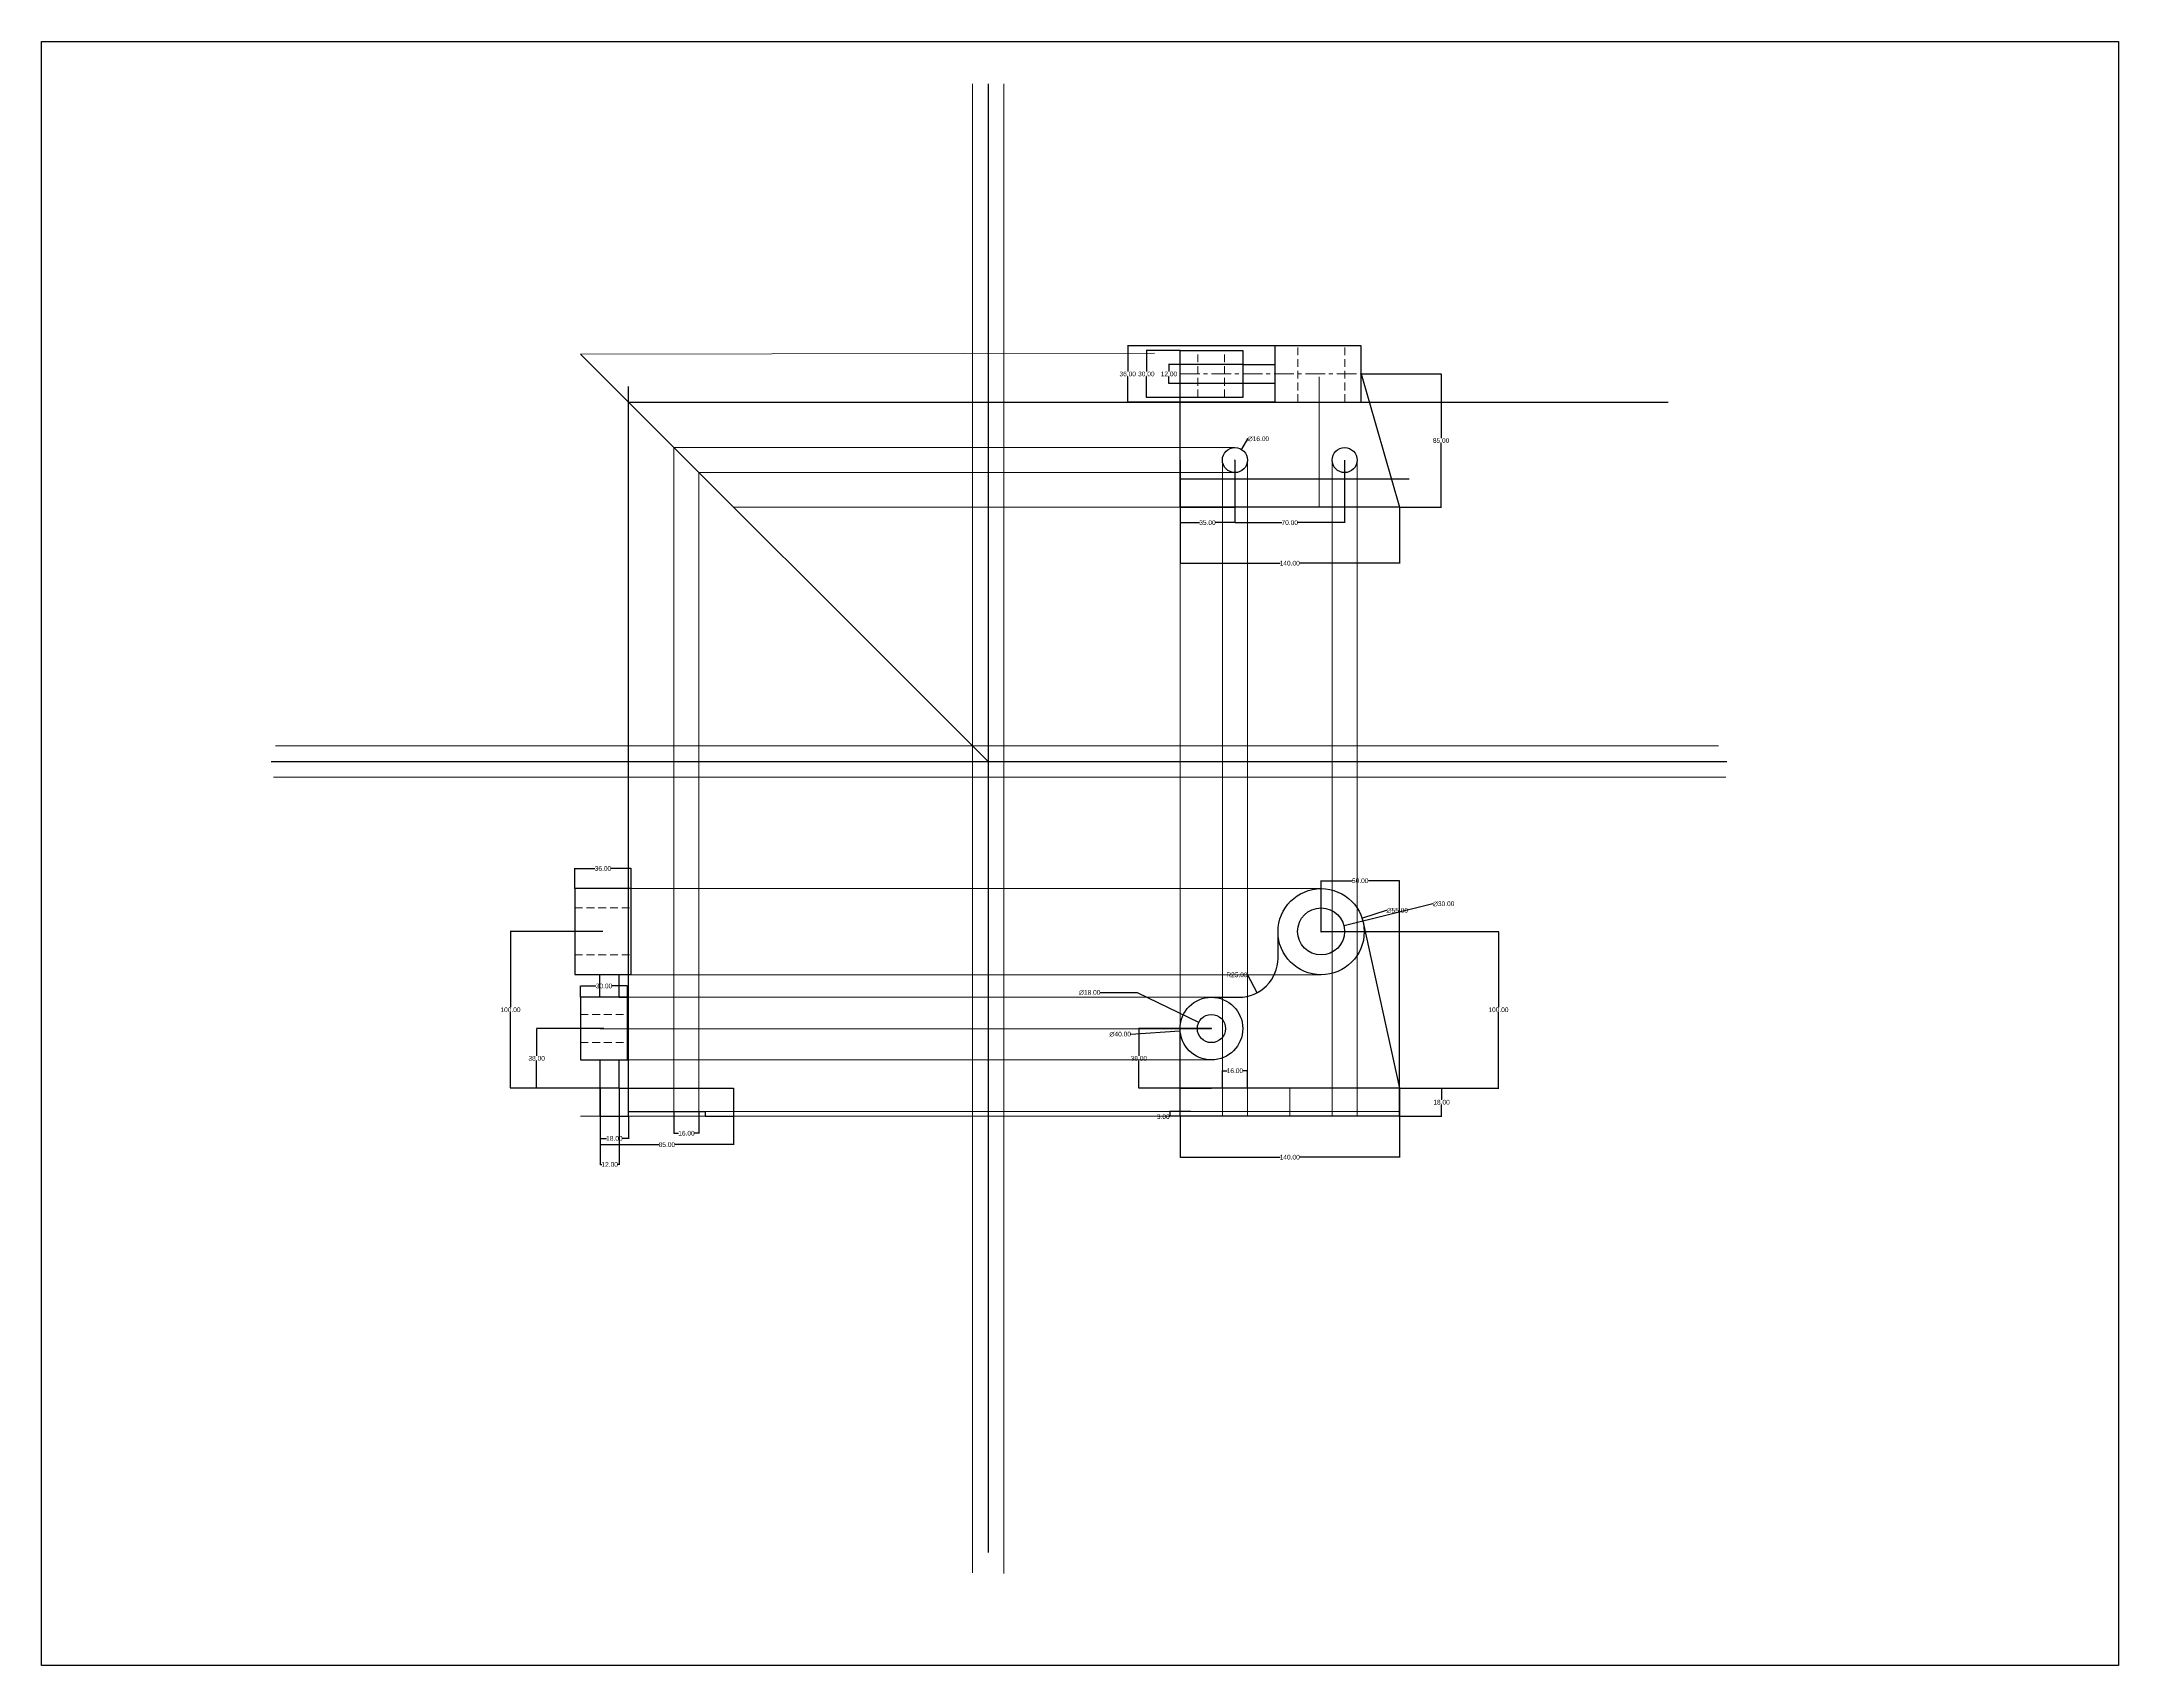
# Model space of a CAD drawing. Header units: millimetres. Extents: x -6852 to 59965, y -10230 to 31776.
# Drawn here: x 13153 to 14478, y -3128 to -2092 of the extents above; entities that cross this region are included whole.
import ezdxf

# ---------------------------------------------------------------- set-up
doc = ezdxf.new("R2010")
doc.units = ezdxf.units.MM
doc.header["$MEASUREMENT"] = 0
doc.linetypes.add('CENTER', pattern=[2, 1.25, -0.25, 0.25, -0.25])
doc.linetypes.add('HIDDEN', pattern=[0.375, 0.25, -0.125])
for name, color, linetype, lineweight in [('Center Line', 132, 'CENTER', 18), ('Dimension Line', 53, 'Continuous', 15), ('Hidden Lines', 10, 'HIDDEN', 13), ('Object line', 7, 'Continuous', 25)]:
    doc.layers.add(name, color=color, linetype=linetype, lineweight=lineweight)
doc.layers.add('Projection Line', color=7, linetype='Continuous', lineweight=9, transparency=0.75)
doc.styles.get("Standard").update_dxf_attribs({"font": 'arial.ttf'})
doc.dimstyles.get("Standard").update_dxf_attribs({"dimtxt": 3, "dimasz": 0.18, "dimexe": 0.18, "dimexo": 0.0625, "dimgap": 0.09, "dimtad": 0, "dimtih": 1, "dimtoh": 1, "dimzin": 0, "dimdsep": 46, "dimtxsty": 'Standard', "dimcen": 0.09, "dimadec": 0, "dimazin": 0, "dimtfac": 1, "dimtofl": 0, "dimtmove": 0, "dimatfit": 3, "dimfxl": 1, "dimtolj": 1, "dimtzin": 0, "dimarcsym": 0})

# ---------------------------------------------------------------- blocks, each defined once
blk = doc.blocks.new('*D210')
at = {"layer": 'Defpoints', "color": 0, "transparency": 16777216}
for p in [(13879.3, -2777.9), (14019.3, -2777.9), (14019.3, -2804)]:
    blk.add_point(p, dxfattribs=at)
at = {"layer": 'Dimension Line', "color": 0, "lineweight": -2, "transparency": 16777216}
for p, q in [((13879.3, -2777.9), (13879.3, -2804.2)), ((14019.3, -2777.9), (14019.3, -2804.2)), ((13879.5, -2804), (13943.2, -2804)), ((14019.2, -2804), (13955.5, -2804))]:
    blk.add_line(p, q, dxfattribs=at)
at = {"layer": 'Dimension Line', "color": 0, "transparency": 16777216}
for points in [[(13879.5, -2804), (13879.5, -2804), (13879.3, -2804)], [(14019.2, -2804), (14019.2, -2804), (14019.3, -2804)]]:
    blk.add_solid(points, dxfattribs=at)
at = {"layer": 'Dimension Line', "color": 0, "transparency": 16777216, "insert": (13949.3, -2804), "char_height": 3, "attachment_point": 5}
blk.add_mtext('\\A1;140.00', dxfattribs=at)
blk = doc.blocks.new('*D211')
at = {"layer": 'Defpoints', "color": 0, "transparency": 16777216}
for p in [(13891.2, -2717.9), (13907.4, -2725.8)]:
    blk.add_point(p, dxfattribs=at)
at = {"layer": 'Dimension Line', "color": 0, "lineweight": -2, "transparency": 16777216}
for p, q in [((13828.4, -2698.9), (13851.9, -2698.9)), ((13851.9, -2698.9), (13891.1, -2717.9)), ((13899.2, -2721.9), (13899.4, -2721.9)), ((13899.3, -2722), (13899.3, -2721.8))]:
    blk.add_line(p, q, dxfattribs=at)
at = {"layer": 'Dimension Line', "color": 0, "transparency": 16777216}
blk.add_solid([(13891.1, -2717.8), (13891.1, -2717.9), (13891.2, -2717.9)], dxfattribs=at)
at = {"layer": 'Dimension Line', "color": 0, "transparency": 16777216, "insert": (13821.6, -2698.9), "char_height": 3, "attachment_point": 5}
blk.add_mtext('\\A1;∅18.00', dxfattribs=at)
blk = doc.blocks.new('*D212')
at = {"layer": 'Defpoints', "color": 0, "transparency": 16777216}
for p in [(13879.4, -2723.3), (13919.3, -2720.5)]:
    blk.add_point(p, dxfattribs=at)
at = {"layer": 'Dimension Line', "color": 0, "lineweight": -2, "transparency": 16777216}
for p, q in [((13847.9, -2725.5), (13879.2, -2723.3)), ((13899.2, -2721.9), (13899.4, -2721.9)), ((13899.3, -2722), (13899.3, -2721.8))]:
    blk.add_line(p, q, dxfattribs=at)
at = {"layer": 'Dimension Line', "color": 0, "transparency": 16777216}
blk.add_solid([(13879.2, -2723.2), (13879.2, -2723.3), (13879.4, -2723.3)], dxfattribs=at)
at = {"layer": 'Dimension Line', "color": 0, "transparency": 16777216, "insert": (13841.1, -2725.5), "char_height": 3, "attachment_point": 5}
blk.add_mtext('\\A1;∅40.00', dxfattribs=at)
blk = doc.blocks.new('*D207')
at = {"layer": 'Defpoints', "color": 0, "transparency": 16777216}
for p in [(14019.3, -2759.9), (14019.3, -2777.9), (14046.2, -2777.9)]:
    blk.add_point(p, dxfattribs=at)
at = {"layer": 'Dimension Line', "color": 0, "lineweight": -2, "transparency": 16777216}
for p, q in [((14019.4, -2759.9), (14046.4, -2759.9)), ((14046.2, -2760.1), (14046.2, -2767.3)), ((14019.4, -2777.9), (14046.4, -2777.9)), ((14046.2, -2777.7), (14046.2, -2770.5))]:
    blk.add_line(p, q, dxfattribs=at)
at = {"layer": 'Dimension Line', "color": 0, "transparency": 16777216}
for points in [[(14046.2, -2760.1), (14046.2, -2760.1), (14046.2, -2759.9)], [(14046.2, -2777.7), (14046.2, -2777.7), (14046.2, -2777.9)]]:
    blk.add_solid(points, dxfattribs=at)
at = {"layer": 'Dimension Line', "color": 0, "transparency": 16777216, "insert": (14046.2, -2768.9), "char_height": 3, "attachment_point": 5}
blk.add_mtext('\\A1;18.00', dxfattribs=at)
blk = doc.blocks.new('*D208')
at = {"layer": 'Defpoints', "color": 0, "transparency": 16777216}
for p in [(13529, -2619.7), (13493, -2632.6), (13529, -2632.6)]:
    blk.add_point(p, dxfattribs=at)
at = {"layer": 'Dimension Line', "color": 0, "lineweight": -2, "transparency": 16777216}
for p, q in [((13493, -2632.5), (13493, -2619.5)), ((13493.2, -2619.7), (13505.9, -2619.7)), ((13528.9, -2619.7), (13516.2, -2619.7)), ((13529, -2632.5), (13529, -2619.5))]:
    blk.add_line(p, q, dxfattribs=at)
at = {"layer": 'Dimension Line', "color": 0, "transparency": 16777216}
for points in [[(13493.2, -2619.6), (13493.2, -2619.7), (13493, -2619.7)], [(13528.9, -2619.6), (13528.9, -2619.7), (13529, -2619.7)]]:
    blk.add_solid(points, dxfattribs=at)
at = {"layer": 'Dimension Line', "color": 0, "transparency": 16777216, "insert": (13511, -2619.7), "char_height": 3, "attachment_point": 5}
blk.add_mtext('\\A1;36.00', dxfattribs=at)
blk = doc.blocks.new('*D213')
at = {"layer": 'Defpoints', "color": 0, "transparency": 16777216}
for p in [(13496.7, -2701.9), (13526.7, -2694.7), (13526.7, -2701.9)]:
    blk.add_point(p, dxfattribs=at)
at = {"layer": 'Dimension Line', "color": 0, "lineweight": -2, "transparency": 16777216}
for p, q in [((13496.7, -2701.8), (13496.7, -2694.5)), ((13496.8, -2694.7), (13506.5, -2694.7)), ((13526.5, -2694.7), (13516.8, -2694.7)), ((13526.7, -2701.8), (13526.7, -2694.5))]:
    blk.add_line(p, q, dxfattribs=at)
at = {"layer": 'Dimension Line', "color": 0, "transparency": 16777216}
for points in [[(13496.8, -2694.7), (13496.8, -2694.7), (13496.7, -2694.7)], [(13526.5, -2694.7), (13526.5, -2694.7), (13526.7, -2694.7)]]:
    blk.add_solid(points, dxfattribs=at)
at = {"layer": 'Dimension Line', "color": 0, "transparency": 16777216, "insert": (13511.7, -2694.7), "char_height": 3, "attachment_point": 5}
blk.add_mtext('\\A1;30.00', dxfattribs=at)
blk = doc.blocks.new('*D214')
at = {"layer": 'Defpoints', "color": 0, "transparency": 16777216}
for p in [(13969.3, -2659.9), (14019.3, -2759.9), (14082.5, -2759.9)]:
    blk.add_point(p, dxfattribs=at)
at = {"layer": 'Dimension Line', "color": 0, "lineweight": -2, "transparency": 16777216}
for p, q in [((13969.4, -2659.9), (14082.7, -2659.9)), ((14082.5, -2660.1), (14082.5, -2708.3)), ((14082.5, -2759.7), (14082.5, -2711.5)), ((14019.4, -2759.9), (14082.7, -2759.9))]:
    blk.add_line(p, q, dxfattribs=at)
at = {"layer": 'Dimension Line', "color": 0, "transparency": 16777216}
for points in [[(14082.5, -2660.1), (14082.5, -2660.1), (14082.5, -2659.9)], [(14082.5, -2759.7), (14082.5, -2759.7), (14082.5, -2759.9)]]:
    blk.add_solid(points, dxfattribs=at)
at = {"layer": 'Dimension Line', "color": 0, "transparency": 16777216, "insert": (14082.5, -2709.9), "char_height": 3, "attachment_point": 5}
blk.add_mtext('\\A1;100.00', dxfattribs=at)
blk = doc.blocks.new('*D215')
at = {"layer": 'Defpoints', "color": 0, "transparency": 16777216}
for p in [(13916.8, -2676.9), (13928.3, -2699.1)]:
    blk.add_point(p, dxfattribs=at)
at = {"layer": 'Dimension Line', "color": 0, "lineweight": -2, "transparency": 16777216}
for p, q in [((13922.2, -2687.6), (13922.3, -2687.6)), ((13922.3, -2687.6), (13928.2, -2698.9))]:
    blk.add_line(p, q, dxfattribs=at)
at = {"layer": 'Dimension Line', "color": 0, "transparency": 16777216}
blk.add_solid([(13928.2, -2698.9), (13928.2, -2699), (13928.3, -2699.1)], dxfattribs=at)
at = {"layer": 'Dimension Line', "color": 0, "transparency": 16777216, "insert": (13915.6, -2687.6), "char_height": 3, "attachment_point": 5}
blk.add_mtext('\\A1;R25.00', dxfattribs=at)
blk = doc.blocks.new('*D216')
at = {"layer": 'Defpoints', "color": 0, "transparency": 16777216}
for p in [(13918.4, -2352.1), (13910.3, -2365.9)]:
    blk.add_point(p, dxfattribs=at)
at = {"layer": 'Dimension Line', "color": 0, "lineweight": -2, "transparency": 16777216}
for p, q in [((13922.3, -2345.4), (13918.5, -2351.9)), ((13922.5, -2345.4), (13922.3, -2345.4)), ((13914.2, -2359), (13914.4, -2359)), ((13914.3, -2359.1), (13914.3, -2358.9))]:
    blk.add_line(p, q, dxfattribs=at)
at = {"layer": 'Dimension Line', "color": 0, "transparency": 16777216}
blk.add_solid([(13918.4, -2351.9), (13918.5, -2352), (13918.4, -2352.1)], dxfattribs=at)
at = {"layer": 'Dimension Line', "color": 0, "transparency": 16777216, "insert": (13929.3, -2345.4), "char_height": 3, "attachment_point": 5}
blk.add_mtext('\\A1;∅16.00', dxfattribs=at)
blk = doc.blocks.new('*D217')
at = {"layer": 'Defpoints', "color": 0, "transparency": 16777216}
for p in [(13879.3, -2359), (13914.3, -2359), (13879.3, -2398.9)]:
    blk.add_point(p, dxfattribs=at)
at = {"layer": 'Dimension Line', "color": 0, "lineweight": -2, "transparency": 16777216}
for p, q in [((13879.3, -2359.1), (13879.3, -2399)), ((13914.3, -2359.1), (13914.3, -2399)), ((13879.5, -2398.9), (13891.7, -2398.9)), ((13914.2, -2398.9), (13902, -2398.9))]:
    blk.add_line(p, q, dxfattribs=at)
at = {"layer": 'Dimension Line', "color": 0, "transparency": 16777216}
for points in [[(13879.5, -2398.8), (13879.5, -2398.9), (13879.3, -2398.9)], [(13914.2, -2398.8), (13914.2, -2398.9), (13914.3, -2398.9)]]:
    blk.add_solid(points, dxfattribs=at)
at = {"layer": 'Dimension Line', "color": 0, "transparency": 16777216, "insert": (13896.8, -2398.9), "char_height": 3, "attachment_point": 5}
blk.add_mtext('\\A1;35.00', dxfattribs=at)
blk = doc.blocks.new('*D218')
at = {"layer": 'Defpoints', "color": 0, "transparency": 16777216}
for p in [(13914.3, -2359), (13984.3, -2359), (13984.3, -2398.9)]:
    blk.add_point(p, dxfattribs=at)
at = {"layer": 'Dimension Line', "color": 0, "lineweight": -2, "transparency": 16777216}
for p, q in [((13914.3, -2359.1), (13914.3, -2399.1)), ((13984.3, -2359.1), (13984.3, -2399.1)), ((13914.5, -2398.9), (13944.2, -2398.9)), ((13984.2, -2398.9), (13954.5, -2398.9))]:
    blk.add_line(p, q, dxfattribs=at)
at = {"layer": 'Dimension Line', "color": 0, "transparency": 16777216}
for points in [[(13914.5, -2398.9), (13914.5, -2398.9), (13914.3, -2398.9)], [(13984.2, -2398.9), (13984.2, -2398.9), (13984.3, -2398.9)]]:
    blk.add_solid(points, dxfattribs=at)
at = {"layer": 'Dimension Line', "color": 0, "transparency": 16777216, "insert": (13949.3, -2398.9), "char_height": 3, "attachment_point": 5}
blk.add_mtext('\\A1;70.00', dxfattribs=at)
blk = doc.blocks.new('*D219')
at = {"layer": 'Defpoints', "color": 0, "transparency": 16777216}
for p in [(13879.3, -2389), (14019.3, -2389), (14019.3, -2424.8)]:
    blk.add_point(p, dxfattribs=at)
at = {"layer": 'Dimension Line', "color": 0, "lineweight": -2, "transparency": 16777216}
for p, q in [((13879.3, -2389.1), (13879.3, -2424.9)), ((14019.3, -2389.1), (14019.3, -2424.9)), ((13879.5, -2424.8), (13943.2, -2424.8)), ((14019.2, -2424.8), (13955.5, -2424.8))]:
    blk.add_line(p, q, dxfattribs=at)
at = {"layer": 'Dimension Line', "color": 0, "transparency": 16777216}
for points in [[(13879.5, -2424.7), (13879.5, -2424.8), (13879.3, -2424.8)], [(14019.2, -2424.7), (14019.2, -2424.8), (14019.3, -2424.8)]]:
    blk.add_solid(points, dxfattribs=at)
at = {"layer": 'Dimension Line', "color": 0, "transparency": 16777216, "insert": (13949.3, -2424.8), "char_height": 3, "attachment_point": 5}
blk.add_mtext('\\A1;140.00', dxfattribs=at)
blk = doc.blocks.new('*D220')
at = {"layer": 'Defpoints', "color": 0, "transparency": 16777216}
for p in [(13919.3, -2298), (13872.2, -2310), (13919.3, -2310)]:
    blk.add_point(p, dxfattribs=at)
at = {"layer": 'Dimension Line', "color": 0, "lineweight": -2, "transparency": 16777216}
for p, q in [((13919.3, -2298), (13872, -2298)), ((13872.2, -2298.2), (13872.2, -2302.4)), ((13872.2, -2309.8), (13872.2, -2305.6)), ((13919.3, -2310), (13872, -2310))]:
    blk.add_line(p, q, dxfattribs=at)
at = {"layer": 'Dimension Line', "color": 0, "transparency": 16777216}
for points in [[(13872.1, -2298.2), (13872.2, -2298.2), (13872.2, -2298)], [(13872.1, -2309.8), (13872.2, -2309.8), (13872.2, -2310)]]:
    blk.add_solid(points, dxfattribs=at)
at = {"layer": 'Dimension Line', "color": 0, "transparency": 16777216, "insert": (13872.2, -2304), "char_height": 3, "attachment_point": 5}
blk.add_mtext('\\A1;12.00', dxfattribs=at)
blk = doc.blocks.new('*D221')
at = {"layer": 'Defpoints', "color": 0, "transparency": 16777216}
for p in [(13879.3, -2289), (13857.8, -2319), (13879.4, -2319)]:
    blk.add_point(p, dxfattribs=at)
at = {"layer": 'Dimension Line', "color": 0, "lineweight": -2, "transparency": 16777216}
for p, q in [((13879.3, -2289), (13857.6, -2289)), ((13857.8, -2289.2), (13857.8, -2302.4)), ((13857.8, -2318.8), (13857.8, -2305.6)), ((13879.3, -2319), (13857.6, -2319))]:
    blk.add_line(p, q, dxfattribs=at)
at = {"layer": 'Dimension Line', "color": 0, "transparency": 16777216}
for points in [[(13857.7, -2289.2), (13857.8, -2289.2), (13857.8, -2289)], [(13857.7, -2318.8), (13857.8, -2318.8), (13857.8, -2319)]]:
    blk.add_solid(points, dxfattribs=at)
at = {"layer": 'Dimension Line', "color": 0, "transparency": 16777216, "insert": (13857.8, -2304), "char_height": 3, "attachment_point": 5}
blk.add_mtext('\\A1;30.00', dxfattribs=at)
blk = doc.blocks.new('*D222')
at = {"layer": 'Defpoints', "color": 0, "transparency": 16777216}
for p in [(13939.8, -2286), (13845.9, -2322), (13939.8, -2322)]:
    blk.add_point(p, dxfattribs=at)
at = {"layer": 'Dimension Line', "color": 0, "lineweight": -2, "transparency": 16777216}
for p, q in [((13939.7, -2286), (13845.7, -2286)), ((13845.9, -2286.2), (13845.9, -2302.4)), ((13845.9, -2321.8), (13845.9, -2305.6)), ((13939.7, -2322), (13845.7, -2322))]:
    blk.add_line(p, q, dxfattribs=at)
at = {"layer": 'Dimension Line', "color": 0, "transparency": 16777216}
for points in [[(13845.9, -2286.2), (13845.9, -2286.2), (13845.9, -2286)], [(13845.9, -2321.8), (13845.9, -2321.8), (13845.9, -2322)]]:
    blk.add_solid(points, dxfattribs=at)
at = {"layer": 'Dimension Line', "color": 0, "transparency": 16777216, "insert": (13845.9, -2304), "char_height": 3, "attachment_point": 5}
blk.add_mtext('\\A1;36.00', dxfattribs=at)
blk = doc.blocks.new('*D223')
at = {"layer": 'Defpoints', "color": 0, "transparency": 16777216}
for p in [(13509.3, -2777.9), (13527.3, -2777.9), (13527.3, -2792)]:
    blk.add_point(p, dxfattribs=at)
at = {"layer": 'Dimension Line', "color": 0, "lineweight": -2, "transparency": 16777216}
for p, q in [((13509.3, -2777.9), (13509.3, -2792.2)), ((13527.3, -2777.9), (13527.3, -2792.2)), ((13509.4, -2792), (13513.3, -2792)), ((13527.1, -2792), (13523.3, -2792))]:
    blk.add_line(p, q, dxfattribs=at)
at = {"layer": 'Dimension Line', "color": 0, "transparency": 16777216}
for points in [[(13509.4, -2792), (13509.4, -2792), (13509.3, -2792)], [(13527.1, -2792), (13527.1, -2792), (13527.3, -2792)]]:
    blk.add_solid(points, dxfattribs=at)
at = {"layer": 'Dimension Line', "color": 0, "transparency": 16777216, "insert": (13518.3, -2792), "char_height": 3, "attachment_point": 5}
blk.add_mtext('\\A1;18.00', dxfattribs=at)
blk = doc.blocks.new('*D224')
at = {"layer": 'Defpoints', "color": 0, "transparency": 16777216}
for p in [(13509.3, -2777.9), (13594.3, -2777.9), (13594.3, -2796)]:
    blk.add_point(p, dxfattribs=at)
at = {"layer": 'Dimension Line', "color": 0, "lineweight": -2, "transparency": 16777216}
for p, q in [((13509.3, -2777.9), (13509.3, -2796.2)), ((13594.3, -2777.9), (13594.3, -2796.2)), ((13509.4, -2796), (13546.6, -2796)), ((13594.1, -2796), (13556.9, -2796))]:
    blk.add_line(p, q, dxfattribs=at)
at = {"layer": 'Dimension Line', "color": 0, "transparency": 16777216}
for points in [[(13509.4, -2796), (13509.4, -2796.1), (13509.3, -2796)], [(13594.1, -2796), (13594.1, -2796.1), (13594.3, -2796)]]:
    blk.add_solid(points, dxfattribs=at)
at = {"layer": 'Dimension Line', "color": 0, "transparency": 16777216, "insert": (13551.8, -2796), "char_height": 3, "attachment_point": 5}
blk.add_mtext('\\A1;85.00', dxfattribs=at)
blk = doc.blocks.new('*D225')
at = {"layer": 'Defpoints', "color": 0, "transparency": 16777216}
for p in [(13511, -2659.9), (13452, -2759.9), (13521.3, -2759.9)]:
    blk.add_point(p, dxfattribs=at)
at = {"layer": 'Dimension Line', "color": 0, "lineweight": -2, "transparency": 16777216}
for p, q in [((13511, -2659.9), (13451.8, -2659.9)), ((13452, -2660.1), (13452, -2708.3)), ((13452, -2759.7), (13452, -2711.5)), ((13521.2, -2759.9), (13451.8, -2759.9))]:
    blk.add_line(p, q, dxfattribs=at)
at = {"layer": 'Dimension Line', "color": 0, "transparency": 16777216}
for points in [[(13452, -2660.1), (13452.1, -2660.1), (13452, -2659.9)], [(13452, -2759.7), (13452.1, -2759.7), (13452, -2759.9)]]:
    blk.add_solid(points, dxfattribs=at)
at = {"layer": 'Dimension Line', "color": 0, "transparency": 16777216, "insert": (13452, -2709.9), "char_height": 3, "attachment_point": 5}
blk.add_mtext('\\A1;100.00', dxfattribs=at)
blk = doc.blocks.new('*D226')
at = {"layer": 'Defpoints', "color": 0, "transparency": 16777216}
for p in [(13511.7, -2721.9), (13468.7, -2759.9), (13521.3, -2759.9)]:
    blk.add_point(p, dxfattribs=at)
at = {"layer": 'Dimension Line', "color": 0, "lineweight": -2, "transparency": 16777216}
for p, q in [((13511.6, -2721.9), (13468.5, -2721.9)), ((13468.7, -2722.1), (13468.7, -2739.2)), ((13468.7, -2759.7), (13468.7, -2742.5)), ((13521.2, -2759.9), (13468.5, -2759.9))]:
    blk.add_line(p, q, dxfattribs=at)
at = {"layer": 'Dimension Line', "color": 0, "transparency": 16777216}
for points in [[(13468.7, -2722.1), (13468.7, -2722.1), (13468.7, -2721.9)], [(13468.7, -2759.7), (13468.7, -2759.7), (13468.7, -2759.9)]]:
    blk.add_solid(points, dxfattribs=at)
at = {"layer": 'Dimension Line', "color": 0, "transparency": 16777216, "insert": (13468.7, -2740.9), "char_height": 3, "attachment_point": 5}
blk.add_mtext('\\A1;38.00', dxfattribs=at)
blk = doc.blocks.new('*D209')
at = {"layer": 'Defpoints', "color": 0, "transparency": 16777216}
for p in [(13509.3, -2759.9), (13521.3, -2759.9), (13521.3, -2808.6)]:
    blk.add_point(p, dxfattribs=at)
at = {"layer": 'Dimension Line', "color": 0, "lineweight": -2, "transparency": 16777216}
for p, q in [((13509.3, -2759.9), (13509.3, -2808.8)), ((13521.3, -2759.9), (13521.3, -2808.8)), ((13509.4, -2808.6), (13510.3, -2808.6)), ((13521.1, -2808.6), (13520.3, -2808.6))]:
    blk.add_line(p, q, dxfattribs=at)
at = {"layer": 'Dimension Line', "color": 0, "transparency": 16777216}
for points in [[(13509.4, -2808.6), (13509.4, -2808.6), (13509.3, -2808.6)], [(13521.1, -2808.6), (13521.1, -2808.6), (13521.3, -2808.6)]]:
    blk.add_solid(points, dxfattribs=at)
at = {"layer": 'Dimension Line', "color": 0, "transparency": 16777216, "insert": (13515.3, -2808.6), "char_height": 3, "attachment_point": 5}
blk.add_mtext('\\A1;12.00', dxfattribs=at)
blk = doc.blocks.new('*D227')
at = {"layer": 'Defpoints', "color": 0, "transparency": 16777216}
for p in [(13556.3, -2774.9), (13572.3, -2774.9), (13572.3, -2788.7)]:
    blk.add_point(p, dxfattribs=at)
at = {"layer": 'Dimension Line', "color": 0, "lineweight": -2, "transparency": 16777216}
for p, q in [((13556.3, -2774.9), (13556.3, -2788.9)), ((13572.3, -2774.9), (13572.3, -2788.9)), ((13556.4, -2788.7), (13559.3, -2788.7)), ((13572.1, -2788.7), (13569.3, -2788.7))]:
    blk.add_line(p, q, dxfattribs=at)
at = {"layer": 'Dimension Line', "color": 0, "transparency": 16777216}
for points in [[(13556.4, -2788.7), (13556.4, -2788.8), (13556.3, -2788.7)], [(13572.1, -2788.7), (13572.1, -2788.8), (13572.3, -2788.7)]]:
    blk.add_solid(points, dxfattribs=at)
at = {"layer": 'Dimension Line', "color": 0, "transparency": 16777216, "insert": (13564.3, -2788.7), "char_height": 3, "attachment_point": 5}
blk.add_mtext('\\A1;16.00', dxfattribs=at)
blk = doc.blocks.new('*D228')
at = {"layer": 'Defpoints', "color": 0, "transparency": 16777216}
for p in [(13994.8, -2304), (14019.3, -2389), (14045.9, -2389)]:
    blk.add_point(p, dxfattribs=at)
at = {"layer": 'Dimension Line', "color": 0, "lineweight": -2, "transparency": 16777216}
for p, q in [((13994.9, -2304), (14046.1, -2304)), ((14045.9, -2304.2), (14045.9, -2344.9)), ((14045.9, -2388.8), (14045.9, -2348.1)), ((14019.4, -2389), (14046.1, -2389))]:
    blk.add_line(p, q, dxfattribs=at)
at = {"layer": 'Dimension Line', "color": 0, "transparency": 16777216}
for points in [[(14045.9, -2304.2), (14045.9, -2304.2), (14045.9, -2304)], [(14045.9, -2388.8), (14045.9, -2388.8), (14045.9, -2389)]]:
    blk.add_solid(points, dxfattribs=at)
at = {"layer": 'Dimension Line', "color": 0, "transparency": 16777216, "insert": (14045.9, -2346.5), "char_height": 3, "attachment_point": 5}
blk.add_mtext('\\A1;85.00', dxfattribs=at)
blk = doc.blocks.new('*D244')
at = {"layer": 'Defpoints', "color": 0, "transparency": 16777216}
for p in [(13995.5, -2651.5), (13943.2, -2668.6)]:
    blk.add_point(p, dxfattribs=at)
at = {"layer": 'Object line', "color": 0, "lineweight": -2, "transparency": 16777216}
for p, q in [((14010.9, -2646.5), (13995.7, -2651.5)), ((14011.1, -2646.5), (14010.9, -2646.5)), ((13969.2, -2660.1), (13969.4, -2660.1)), ((13969.3, -2660.1), (13969.3, -2660))]:
    blk.add_line(p, q, dxfattribs=at)
at = {"layer": 'Object line', "color": 0, "transparency": 16777216}
blk.add_solid([(13995.6, -2651.5), (13995.7, -2651.5), (13995.5, -2651.5)], dxfattribs=at)
at = {"layer": 'Object line', "color": 0, "transparency": 16777216, "insert": (14017.9, -2646.5), "char_height": 3, "attachment_point": 5}
blk.add_mtext('\\A1;∅55.00', dxfattribs=at)
blk = doc.blocks.new('*D245')
at = {"layer": 'Defpoints', "color": 0, "transparency": 16777216}
for p in [(13954.8, -2663.5), (13983.9, -2656.3)]:
    blk.add_point(p, dxfattribs=at)
at = {"layer": 'Object line', "color": 0, "lineweight": -2, "transparency": 16777216}
for p, q in [((14040.7, -2642.3), (13984.1, -2656.2)), ((13969.2, -2659.9), (13969.4, -2659.9)), ((13969.3, -2660), (13969.3, -2659.8))]:
    blk.add_line(p, q, dxfattribs=at)
at = {"layer": 'Object line', "color": 0, "transparency": 16777216}
blk.add_solid([(13984.1, -2656.2), (13984.1, -2656.3), (13983.9, -2656.3)], dxfattribs=at)
at = {"layer": 'Object line', "color": 0, "transparency": 16777216, "insert": (14047.5, -2642.3), "char_height": 3, "attachment_point": 5}
blk.add_mtext('\\A1;∅30.00', dxfattribs=at)
blk = doc.blocks.new('*D246')
at = {"layer": 'Defpoints', "color": 0, "transparency": 16777216}
for p in [(13872.8, -2777.9), (13886.2, -2774.9), (13886.2, -2777.9)]:
    blk.add_point(p, dxfattribs=at)
at = {"layer": 'Object line', "color": 0, "lineweight": -2, "transparency": 16777216}
for p, q in [((13886.1, -2774.9), (13872.6, -2774.9)), ((13886.1, -2777.9), (13872.6, -2777.9)), ((13872.8, -2778.1), (13872.6, -2778.1)), ((13872.8, -2775.1), (13872.8, -2777.7)), ((13872.8, -2777.9), (13872.8, -2778.1))]:
    blk.add_line(p, q, dxfattribs=at)
at = {"layer": 'Object line', "color": 0, "transparency": 16777216}
for points in [[(13872.7, -2775.1), (13872.8, -2775.1), (13872.8, -2774.9)], [(13872.7, -2777.7), (13872.8, -2777.7), (13872.8, -2777.9)]]:
    blk.add_solid(points, dxfattribs=at)
at = {"layer": 'Object line', "color": 0, "transparency": 16777216, "insert": (13868.6, -2778.1), "char_height": 3, "attachment_point": 5}
blk.add_mtext('\\A1;3.00', dxfattribs=at)
blk = doc.blocks.new('*D247')
at = {"layer": 'Defpoints', "color": 0, "transparency": 16777216}
for p in [(13922.3, -2748.8), (13906.3, -2759.9), (13922.3, -2759.9)]:
    blk.add_point(p, dxfattribs=at)
at = {"layer": 'Object line', "color": 0, "lineweight": -2, "transparency": 16777216}
for p, q in [((13906.3, -2759.8), (13906.3, -2748.6)), ((13906.5, -2748.8), (13909.3, -2748.8)), ((13922.2, -2748.8), (13919.3, -2748.8)), ((13922.3, -2759.8), (13922.3, -2748.6))]:
    blk.add_line(p, q, dxfattribs=at)
at = {"layer": 'Object line', "color": 0, "transparency": 16777216}
for points in [[(13906.5, -2748.7), (13906.5, -2748.8), (13906.3, -2748.8)], [(13922.2, -2748.7), (13922.2, -2748.8), (13922.3, -2748.8)]]:
    blk.add_solid(points, dxfattribs=at)
at = {"layer": 'Object line', "color": 0, "transparency": 16777216, "insert": (13914.3, -2748.8), "char_height": 3, "attachment_point": 5}
blk.add_mtext('\\A1;16.00', dxfattribs=at)
blk = doc.blocks.new('*D248')
at = {"layer": 'Defpoints', "color": 0, "transparency": 16777216}
for p in [(13899.3, -2721.9), (13853, -2759.9), (13899.3, -2759.9)]:
    blk.add_point(p, dxfattribs=at)
at = {"layer": 'Object line', "color": 0, "lineweight": -2, "transparency": 16777216}
for p, q in [((13899.3, -2721.9), (13852.8, -2721.9)), ((13853, -2722.1), (13853, -2739.2)), ((13853, -2759.7), (13853, -2742.5)), ((13899.3, -2759.9), (13852.8, -2759.9))]:
    blk.add_line(p, q, dxfattribs=at)
at = {"layer": 'Object line', "color": 0, "transparency": 16777216}
for points in [[(13852.9, -2722.1), (13853, -2722.1), (13853, -2721.9)], [(13852.9, -2759.7), (13853, -2759.7), (13853, -2759.9)]]:
    blk.add_solid(points, dxfattribs=at)
at = {"layer": 'Object line', "color": 0, "transparency": 16777216, "insert": (13853, -2740.9), "char_height": 3, "attachment_point": 5}
blk.add_mtext('\\A1;38.00', dxfattribs=at)
blk = doc.blocks.new('*D249')
at = {"layer": 'Defpoints', "color": 0, "transparency": 16777216}
for p in [(14019.3, -2627.5), (13969.3, -2659.8), (14019.3, -2759.9)]:
    blk.add_point(p, dxfattribs=at)
at = {"layer": 'Object line', "color": 0, "lineweight": -2, "transparency": 16777216}
for p, q in [((13969.3, -2659.7), (13969.3, -2627.4)), ((13969.5, -2627.5), (13989.2, -2627.5)), ((14019.2, -2627.5), (13999.5, -2627.5)), ((14019.3, -2759.8), (14019.3, -2627.4))]:
    blk.add_line(p, q, dxfattribs=at)
at = {"layer": 'Object line', "color": 0, "transparency": 16777216}
for points in [[(13969.5, -2627.5), (13969.5, -2627.6), (13969.3, -2627.5)], [(14019.2, -2627.5), (14019.2, -2627.6), (14019.3, -2627.5)]]:
    blk.add_solid(points, dxfattribs=at)
at = {"layer": 'Object line', "color": 0, "transparency": 16777216, "insert": (13994.3, -2627.5), "char_height": 3, "attachment_point": 5}
blk.add_mtext('\\A1;50.00', dxfattribs=at)

msp = doc.modelspace()

# ---------------------------------------------------------------- linework, layer by layer
for p, q in [((13756.751, -2118.757), (13756.751, -3056.327)), ((13299.355, -2551.482), (14228.155, -2551.482)), ((13521.262, -2701.872), (13526.659, -2701.872)), ((13509.262, -2777.872), (13509.262, -2759.872)), ((13521.262, -2759.872), (13594.262, -2759.872)), ((13509.262, -2777.872), (13527.262, -2777.872)), ((13527.262, -2777.872), (13527.262, -2774.872)), ((13527.262, -2774.872), (13576.262, -2774.872)), ((13576.262, -2774.872), (13576.262, -2777.872)), ((13576.262, -2777.872), (13594.262, -2777.872))]:
    msp.add_line(p, q)
at = {"layer": 'Center Line', "ltscale": 10}
msp.add_line((13879.337, -2303.979), (13994.802, -2303.979), dxfattribs=at)
at = {"layer": 'Center Line', "ltscale": 20}
msp.add_line((13949.337, -2777.872), (13949.337, -2759.872), dxfattribs=at)
at = {"layer": 'Dimension Line'}
for p, q in [((13919.337, -2303.992), (13919.337, -2297.992)), ((13939.802, -2303.992), (13939.802, -2309.992))]:
    msp.add_line(p, q, dxfattribs=at)
at = {"layer": 'Hidden Lines', "ltscale": 20}
for p, q in [((13890.567, -2318.992), (13890.567, -2288.992)), ((13907.665, -2318.992), (13907.665, -2288.992)), ((13954.568, -2321.992), (13954.568, -2285.992)), ((13984.567, -2321.992), (13984.567, -2285.992)), ((13493.041, -2644.872), (13529.041, -2644.872)), ((13493.041, -2674.872), (13529.041, -2674.872)), ((13496.659, -2712.872), (13526.659, -2712.872)), ((13496.659, -2730.872), (13526.659, -2730.872)), ((13556.262, -2759.872), (13556.262, -2774.872)), ((13572.262, -2759.872), (13572.262, -2774.872)), ((13906.337, -2759.872), (13906.337, -2777.872)), ((13922.337, -2759.872), (13922.337, -2777.872)), ((13976.337, -2759.872), (13976.337, -2777.872)), ((13992.337, -2759.872), (13992.337, -2777.872)), ((13879.337, -2774.872), (14019.337, -2774.872))]:
    msp.add_line(p, q, dxfattribs=at)
at = {"layer": 'Object line'}
for p, q in [((13919.337, -2297.992), (13939.802, -2297.992)), ((13994.802, -2303.992), (14019.337, -2388.992)), ((13527.262, -2776.372), (13527.262, -2311.941)), ((13939.802, -2309.992), (13919.337, -2309.992)), ((13527.262, -2321.992), (14190.729, -2321.992)), ((13879.337, -2388.992), (13879.337, -2370.992)), ((13879.337, -2370.992), (14025.609, -2370.992)), ((13879.337, -2388.992), (13914.337, -2388.992)), ((13941.837, -2676.872), (13941.837, -2660.052)), ((13996.201, -2654.172), (14019.337, -2759.872)), ((13508.96, -2701.872), (13508.96, -2687.552)), ((13521.262, -2701.872), (13521.262, -2687.552)), ((13899.337, -2701.872), (13919.288, -2701.872)), ((13879.337, -2777.872), (13879.337, -2719.872)), ((13509.262, -2759.872), (13509.262, -2741.872)), ((13521.262, -2759.872), (13521.262, -2741.872)), ((13594.262, -2759.872), (13594.262, -2777.872)), ((14019.337, -2759.872), (13879.337, -2759.872)), ((13879.337, -2759.872), (13899.337, -2759.872)), ((14019.337, -2777.872), (14019.337, -2759.872))]:
    msp.add_line(p, q, dxfattribs=at)
at = {"layer": 'Object line', "ltscale": 25}
msp.add_lwpolyline([(13152.718, -2091.766), (14478.186, -2091.766), (14478.186, -3128.48), (13152.718, -3128.48)], close=True, dxfattribs=at)
at = {"layer": 'Object line'}
for points in [[(13879.337, -2288.992), (13919.337, -2288.992), (13919.337, -2318.992), (13879.337, -2318.992)], [(13994.802, -2285.992), (13939.802, -2285.992), (13939.802, -2321.992), (13994.802, -2321.992)], [(13529.041, -2632.372), (13493.041, -2632.372), (13493.041, -2687.372), (13529.041, -2687.372)], [(13526.659, -2701.872), (13496.659, -2701.872), (13496.659, -2741.872), (13526.659, -2741.872)]]:
    msp.add_lwpolyline(points, close=True, dxfattribs=at)
for points in [[(14019.337, -2388.992), (13879.337, -2388.992), (13879.337, -2303.992), (13879.386, -2303.992)], [(14019.337, -2759.872), (14019.337, -2777.872), (13879.337, -2777.872), (13879.337, -2721.872)]]:
    msp.add_lwpolyline(points, dxfattribs=at)
for centre, radius in [((13914.337, -2358.992), 8), ((13984.337, -2358.992), 8), ((13969.337, -2660.052), 27.5), ((13969.337, -2659.872), 15), ((13899.337, -2721.872), 20), ((13899.337, -2721.872), 9)]:
    msp.add_circle(centre, radius, dxfattribs=at)
msp.add_arc((13916.837, -2676.872), 25, 270, 0, dxfattribs=at)
at = {"layer": 'Projection Line'}
for p, q in [((13746.751, -2118.757), (13746.751, -3069.35)), ((13766.751, -2118.757), (13766.751, -3069.793)), ((13862.899, -2290.774), (13496.659, -2291.39)), ((13756.751, -2551.482), (13496.659, -2291.39)), ((13879.386, -2723.265), (13879.386, -2290.774)), ((13968.028, -2305.771), (13968.028, -2388.992)), ((13914.337, -2350.992), (13556.262, -2350.992)), ((13556.262, -2350.992), (13556.262, -2777.872)), ((13906.337, -2358.992), (13906.337, -2777.872)), ((13922.337, -2358.992), (13922.337, -2777.872)), ((13976.337, -2358.992), (13976.337, -2777.872)), ((13992.337, -2358.992), (13992.337, -2777.872)), ((13914.337, -2366.992), (13572.262, -2366.992)), ((13572.262, -2366.992), (13572.262, -2777.872)), ((13879.337, -2388.992), (13594.262, -2388.992)), ((14223.01, -2541.482), (13302.101, -2541.482)), ((14227.604, -2561.482), (13300.728, -2561.482)), ((13969.337, -2632.552), (13493.041, -2632.552)), ((13969.337, -2687.552), (13509.262, -2687.552)), ((13899.337, -2701.872), (13521.262, -2701.872)), ((13899.337, -2721.962), (13509.262, -2721.962)), ((13879.337, -2721.872), (13879.337, -2777.872)), ((13899.337, -2741.872), (13509.262, -2741.872)), ((14019.337, -2759.872), (14019.337, -2777.872)), ((13879.337, -2777.872), (13496.659, -2777.872)), ((13576.262, -2774.872), (14019.337, -2774.872)), ((13879.337, -2777.872), (13949.337, -2777.872)), ((13949.337, -2777.872), (13924.837, -2777.872)), ((13949.337, -2777.872), (13973.837, -2777.872))]:
    msp.add_line(p, q, dxfattribs=at)

# ---------------------------------------------------------------- dimensions: what is measured, and where the dimension line sits
at = {"layer": 'Dimension Line'}
for base, p1, p2, picture, middle in [((13845.893, -2321.992), (13939.802, -2285.992), (13939.802, -2321.992), '*D222', (13845.893, -2303.992)), ((13857.768, -2318.992), (13879.337, -2288.992), (13879.386, -2318.992), '*D221', (13857.768, -2303.992)), ((13872.18, -2309.992), (13919.337, -2297.992), (13919.337, -2309.992), '*D220', (13872.18, -2303.992)), ((14045.899, -2388.992), (13994.802, -2303.992), (14019.337, -2388.992), '*D228', (14045.899, -2346.492)), ((13452.028, -2759.872), (13511.041, -2659.872), (13521.262, -2759.872), '*D225', (13452.028, -2709.872)), ((14082.508, -2759.872), (13969.337, -2659.872), (14019.337, -2759.872), '*D214', (14082.508, -2709.872)), ((13468.712, -2759.872), (13511.659, -2721.872), (13521.262, -2759.872), '*D226', (13468.712, -2740.872)), ((14046.198, -2777.872), (14019.337, -2759.872), (14019.337, -2777.872), '*D207', (14046.198, -2768.872))]:
    dim = msp.add_linear_dim(base=base, p1=p1, p2=p2, angle=90, dimstyle='Standard', dxfattribs=at)
    dim.commit()
    dim.dimension.update_dxf_attribs({"geometry": picture, "text_midpoint": middle})
for p1, p2, picture, middle in [((13910.291, -2365.894), (13918.383, -2352.091), '*D216', (13929.293, -2345.35)), ((13907.435, -2725.799), (13891.239, -2717.945), '*D211', (13821.577, -2698.876)), ((13919.288, -2720.479), (13879.386, -2723.265), '*D212', (13847.903, -2725.462))]:
    dim = msp.add_diameter_dim_2p(p1=p1, p2=p2, dimstyle='Standard', dxfattribs=at)
    dim.commit()
    dim.dimension.update_dxf_attribs({"geometry": picture, "text_midpoint": middle, "dimtype": 163})
for base, p1, p2, picture, middle in [((13879.337, -2398.856), (13914.337, -2358.992), (13879.337, -2358.992), '*D217', (13896.837, -2398.856)), ((13984.337, -2398.9), (13914.337, -2358.992), (13984.337, -2358.992), '*D218', (13949.337, -2398.9)), ((14019.337, -2424.757), (13879.337, -2388.992), (14019.337, -2388.992), '*D219', (13949.337, -2424.757)), ((13529.041, -2619.66), (13493.041, -2632.552), (13529.041, -2632.552), '*D208', (13511.041, -2619.66)), ((13526.659, -2694.712), (13496.659, -2701.872), (13526.659, -2701.872), '*D213', (13511.659, -2694.712)), ((13521.262, -2808.615), (13509.262, -2759.872), (13521.262, -2759.872), '*D209', (13515.262, -2808.615)), ((13527.262, -2792.001), (13509.262, -2777.872), (13527.262, -2777.872), '*D223', (13518.262, -2792.001)), ((13594.262, -2796.022), (13509.262, -2777.872), (13594.262, -2777.872), '*D224', (13551.762, -2796.022)), ((13572.262, -2788.72), (13556.262, -2774.872), (13572.262, -2774.872), '*D227', (13564.262, -2788.72)), ((14019.337, -2804.01), (13879.337, -2777.872), (14019.337, -2777.872), '*D210', (13949.337, -2804.01))]:
    dim = msp.add_linear_dim(base=base, p1=p1, p2=p2, dimstyle='Standard', dxfattribs=at)
    dim.commit()
    dim.dimension.update_dxf_attribs({"geometry": picture, "text_midpoint": middle})
dim = msp.add_radius_dim(center=(13916.837, -2676.872), mpoint=(13928.283, -2699.098), dimstyle='Standard', dxfattribs=at)
dim.commit()
dim.dimension.update_dxf_attribs({"geometry": '*D215', "text_midpoint": (13915.575, -2687.552), "dimtype": 164})
at = {"layer": 'Object line'}
for base, p1, p2, picture, middle in [((14019.337, -2627.537), (13969.337, -2659.782), (14019.337, -2759.872), '*D249', (13994.337, -2627.537)), ((13922.337, -2748.763), (13906.337, -2759.872), (13922.337, -2759.872), '*D247', (13914.337, -2748.763))]:
    dim = msp.add_linear_dim(base=base, p1=p1, p2=p2, dimstyle='Standard', dxfattribs=at)
    dim.commit()
    dim.dimension.update_dxf_attribs({"geometry": picture, "text_midpoint": middle})
for p1, p2, picture, middle in [((13943.188, -2668.566), (13995.486, -2651.538), '*D244', (14017.89, -2646.509)), ((13954.774, -2663.468), (13983.9, -2656.276), '*D245', (14040.701, -2642.251))]:
    dim = msp.add_diameter_dim_2p(p1=p1, p2=p2, dimstyle='Standard', dxfattribs=at)
    dim.commit()
    dim.dimension.update_dxf_attribs({"geometry": picture, "text_midpoint": middle, "dimtype": 163})
for base, p1, p2, picture, middle in [((13852.976, -2759.872), (13899.337, -2721.872), (13899.337, -2759.872), '*D248', (13852.976, -2740.872)), ((13872.754, -2777.872), (13886.172, -2774.872), (13886.172, -2777.872), '*D246', (13868.594, -2778.052))]:
    dim = msp.add_linear_dim(base=base, p1=p1, p2=p2, angle=90, dimstyle='Standard', dxfattribs=at)
    dim.commit()
    dim.dimension.update_dxf_attribs({"geometry": picture, "text_midpoint": middle})

doc.saveas('drawing.dxf')
